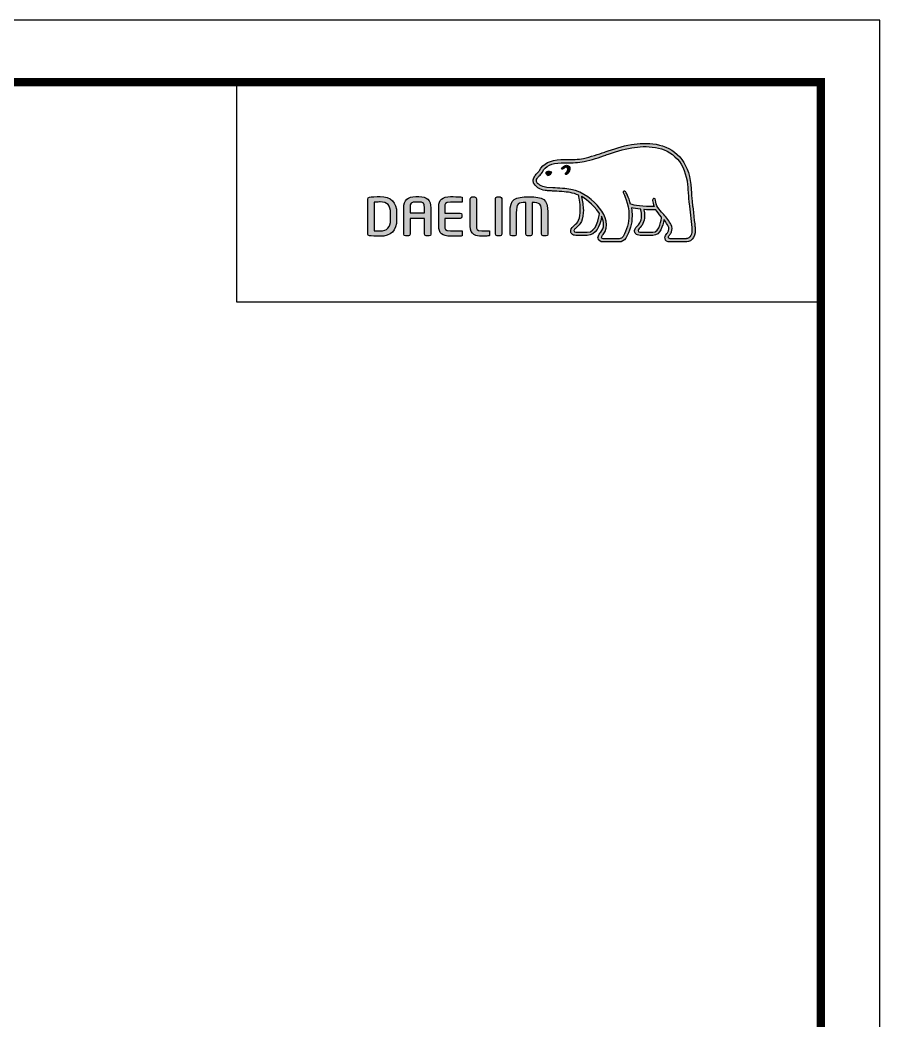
# Model space of a CAD drawing. Extents: x 1151 to 2280, y 0 to 827.
# Drawn here: x 2014.1 to 2279.5, y 517.8 to 826.8 of the extents above; entities that cross this region are included whole.
import ezdxf

# ---------------------------------------------------------------- set-up
doc = ezdxf.new("R2010")
doc.units = 0
doc.header["$LTSCALE"] = 10
doc.header["$MEASUREMENT"] = 0
doc.layers.get('0').update_dxf_attribs({"linetype": 'CONTINUOUS'})
doc.layers.add('레이어 1', color=7, linetype='CONTINUOUS')

msp = doc.modelspace()

# ---------------------------------------------------------------- hatches: boundary and pattern name
at = {"layer": '레이어 1'}
h = msp.add_hatch(color=5, dxfattribs=at)
h.dxf.hatch_style = 1
edge = h.paths.add_edge_path(flags=16)
edge.add_spline(control_points=[(2220.87, 759.84), (2220.38, 759.3), (2219.76, 759.29), (2219.73, 759.29), (2219.73, 759.29), (2214.79, 759.29), (2214.79, 759.29), (2214.6, 759.29), (2214.47, 759.34), (2214.38, 759.42), (2214.3, 759.5), (2214.26, 759.61), (2214.26, 759.75), (2214.26, 760.03), (2214.47, 760.28), (2214.68, 760.56), (2214.88, 760.81), (2215.08, 761.06), (2215.18, 761.36), (2215.45, 762.09), (2215.42, 762.87), (2215.1, 763.55), (2214.52, 764.79), (2213.65, 765.76), (2212.81, 766.71), (2212.81, 766.71), (2212.53, 767.02), (2212.53, 767.02), (2211.43, 768.24), (2210.3, 769.5), (2210.22, 771.2), (2210.2, 771.54), (2210.04, 771.75), (2209.82, 771.74), (2209.82, 771.74), (2209.5, 771.58), (2209.49, 771.58), (2209.41, 771.49), (2209.36, 771.35), (2209.36, 771.18), (2209.36, 771.18), (2209.36, 771.12), (2209.36, 771.12), (2209.41, 770.51), (2209.55, 769.9), (2209.81, 769.27), (2209.81, 769.27), (2209.84, 769.21), (2209.84, 769.21), (2209.84, 769.21), (2209.77, 769.21), (2209.77, 769.21), (2206.59, 769.08), (2203.48, 769.68), (2202.56, 769.9), (2202, 772.17), (2201.08, 773.68), (2201.04, 773.74), (2200.97, 773.86), (2200.86, 773.95), (2200.75, 773.98), (2200.75, 773.98), (2200.48, 773.94), (2200.45, 773.94), (2200.43, 773.91), (2200.38, 773.84), (2200.28, 773.71), (2200.28, 773.71), (2200.26, 773.59), (2200.26, 773.59), (2200.26, 773.59), (2200.35, 773.29), (2200.35, 773.29), (2200.42, 773.17), (2202.05, 770.32), (2202.05, 766.53), (2202.05, 764.2), (2201.43, 762), (2200.22, 759.99), (2199.94, 759.5), (2199.55, 759.29), (2198.99, 759.29), (2198.99, 759.29), (2194.11, 759.29), (2194.11, 759.29), (2193.95, 759.29), (2193.61, 759.4), (2193.61, 759.76), (2193.61, 759.95), (2193.79, 760.27), (2194.09, 760.61), (2196.12, 762.87), (2194.95, 766.41), (2193, 768.73), (2191.12, 770.98), (2188.05, 773.81), (2184.1, 774.51), (2182.7, 774.75), (2180.4, 774.89), (2178.55, 775), (2178.55, 775), (2176.67, 775.11), (2176.67, 775.11), (2175.71, 775.19), (2174.12, 775.78), (2173.64, 776.69), (2173.43, 777.07), (2173.45, 777.46), (2173.71, 777.9), (2173.87, 778.17), (2174.09, 778.4), (2174.37, 778.68), (2174.68, 778.99), (2175, 779.31), (2175.24, 779.74), (2175.24, 779.74), (2175.31, 779.87), (2175.31, 779.87), (2176.26, 781.68), (2178.2, 782.63), (2181.09, 782.7), (2181.09, 782.7), (2182.71, 782.72), (2182.71, 782.72), (2184.5, 782.73), (2186.53, 782.74), (2188.2, 783.1), (2190.54, 783.6), (2192.89, 784.41), (2194.96, 785.11), (2194.96, 785.11), (2195.03, 785.13), (2195.03, 785.13), (2197.59, 786.01), (2200.24, 786.92), (2202.95, 787.36), (2207.29, 788.08), (2213.25, 788.05), (2216.99, 783.85), (2218.73, 781.9), (2219.79, 779.22), (2220.16, 775.88), (2220.16, 775.88), (2220.15, 775.89), (2220.13, 775.9), (2220.16, 775.84), (2220.19, 775.46), (2220.35, 773.34), (2220.39, 772.32), (2220.44, 771.26), (2220.7, 769.31), (2220.7, 769.31), (2221.46, 762.76), (2221.46, 762.76), (2221.46, 762.76), (2221.5, 761.96), (2221.5, 761.96), (2221.5, 761.02), (2221.29, 760.31), (2220.87, 759.84)], knot_values=[0, 0, 0, 0, 1, 1, 1, 2, 2, 2, 3, 3, 3, 4, 4, 4, 5, 5, 5, 6, 6, 6, 7, 7, 7, 8, 8, 8, 9, 9, 9, 10, 10, 10, 11, 11, 11, 12, 12, 12, 13, 13, 13, 14, 14, 14, 15, 15, 15, 16, 16, 16, 17, 17, 17, 18, 18, 18, 19, 19, 19, 20, 20, 20, 21, 21, 21, 22, 22, 22, 23, 23, 23, 24, 24, 24, 25, 25, 25, 26, 26, 26, 27, 27, 27, 28, 28, 28, 29, 29, 29, 30, 30, 30, 31, 31, 31, 32, 32, 32, 33, 33, 33, 34, 34, 34, 35, 35, 35, 36, 36, 36, 37, 37, 37, 38, 38, 38, 39, 39, 39, 40, 40, 40, 41, 41, 41, 42, 42, 42, 43, 43, 43, 44, 44, 44, 45, 45, 45, 46, 46, 46, 47, 47, 47, 48, 48, 48, 49, 49, 49, 50, 50, 50, 51, 51, 51, 52, 52, 52, 53, 53, 53, 53], degree=3, periodic=0)
edge = h.paths.add_edge_path(flags=16)
edge.add_spline(control_points=[(2209.43, 761.25), (2209.43, 761.25), (2205.39, 761.25), (2205.39, 761.25), (2205.1, 761.25), (2204.86, 761.49), (2204.86, 761.8), (2204.86, 762.01), (2205.04, 762.28), (2205.22, 762.46), (2206.04, 763.25), (2206.88, 764.33), (2206.88, 766.39), (2206.88, 766.39), (2206.83, 767.32), (2206.83, 767.32), (2206.83, 767.32), (2206.68, 768.23), (2206.68, 768.23), (2206.68, 768.23), (2206.67, 768.29), (2206.67, 768.29), (2206.67, 768.29), (2206.73, 768.28), (2206.73, 768.28), (2207.48, 768.23), (2208.95, 768.15), (2210.34, 768.22), (2210.7, 767.65), (2211.27, 766.92), (2212.11, 765.96), (2212.07, 765.47), (2211.67, 761.25), (2209.43, 761.25)], knot_values=[0, 0, 0, 0, 1, 1, 1, 2, 2, 2, 3, 3, 3, 4, 4, 4, 5, 5, 5, 6, 6, 6, 7, 7, 7, 8, 8, 8, 9, 9, 9, 10, 10, 10, 11, 11, 11, 11], degree=3, periodic=0)
edge = h.paths.add_edge_path(flags=16)
edge.add_spline(control_points=[(2189.18, 761.25), (2189.18, 761.25), (2185.63, 761.25), (2185.63, 761.25), (2185.37, 761.25), (2185.08, 761.47), (2185.08, 761.8), (2185.08, 761.99), (2185.25, 762.24), (2185.55, 762.48), (2186.44, 763.19), (2187.8, 764.27), (2187.95, 767.26), (2187.95, 767.26), (2187.97, 768.07), (2187.97, 768.07), (2187.97, 769.34), (2187.68, 770.87), (2187.4, 772.24), (2187.4, 772.24), (2187.36, 772.38), (2187.36, 772.38), (2187.36, 772.38), (2187.47, 772.29), (2187.47, 772.29), (2188, 771.97), (2190.9, 770.01), (2192.95, 767.11), (2192.78, 765.74), (2192.01, 761.25), (2189.18, 761.25)], knot_values=[0, 0, 0, 0, 1, 1, 1, 2, 2, 2, 3, 3, 3, 4, 4, 4, 5, 5, 5, 6, 6, 6, 7, 7, 7, 8, 8, 8, 9, 9, 9, 10, 10, 10, 10], degree=3, periodic=0)
edge = h.paths.add_edge_path()
edge.add_spline(control_points=[(2222.46, 762.86), (2222.46, 762.87), (2221.71, 769.44), (2221.71, 769.44), (2221.43, 771.41), (2221.39, 772.46), (2221.35, 773.39), (2221.35, 773.39), (2221.17, 775.98), (2221.17, 775.98), (2220.77, 779.54), (2219.62, 782.41), (2217.75, 784.51), (2213.7, 789.06), (2207.38, 789.11), (2202.79, 788.35), (2199.97, 787.88), (2197.28, 786.96), (2194.68, 786.07), (2194.68, 786.07), (2194.59, 786.04), (2194.59, 786.04), (2192.56, 785.35), (2190.25, 784.56), (2187.98, 784.08), (2186.43, 783.75), (2184.48, 783.73), (2182.76, 783.72), (2182.76, 783.72), (2181.05, 783.7), (2181.05, 783.7), (2177.78, 783.62), (2175.55, 782.49), (2174.42, 780.33), (2174.42, 780.33), (2174.37, 780.24), (2174.37, 780.24), (2174.18, 779.91), (2173.91, 779.64), (2173.66, 779.39), (2173.39, 779.11), (2173.08, 778.8), (2172.85, 778.41), (2172.61, 778.01), (2172.49, 777.6), (2172.49, 777.2), (2172.49, 776.87), (2172.58, 776.54), (2172.74, 776.23), (2173.44, 774.91), (2175.43, 774.2), (2176.61, 774.12), (2176.61, 774.12), (2178.35, 774.01), (2178.4, 774.01), (2180.14, 773.91), (2182.53, 773.77), (2183.92, 773.52), (2184.74, 773.38), (2185.66, 773.09), (2186.52, 772.68), (2186.58, 772.46), (2187.02, 770.49), (2187.02, 768.07), (2187.02, 768.07), (2187, 767.3), (2187, 767.3), (2186.87, 764.75), (2185.76, 763.86), (2184.95, 763.2), (2184.86, 763.14), (2184.14, 762.53), (2184.08, 761.81), (2184.05, 761.4), (2184.16, 761.02), (2184.41, 760.75), (2184.68, 760.46), (2185.1, 760.31), (2185.63, 760.31), (2185.63, 760.31), (2189.18, 760.31), (2189.18, 760.31), (2191.83, 760.31), (2193.14, 763.17), (2193.54, 765.84), (2193.54, 765.84), (2193.55, 766.22), (2193.55, 766.22), (2193.55, 766.22), (2193.66, 766.03), (2193.66, 766.03), (2194, 765.27), (2194.2, 764.37), (2194.2, 763.69), (2194.2, 762.73), (2193.91, 761.9), (2193.34, 761.27), (2193.2, 761.13), (2192.49, 760.4), (2192.49, 759.66), (2192.49, 759.66), (2192.5, 759.54), (2192.5, 759.54), (2192.6, 758.68), (2193.3, 758.29), (2193.95, 758.29), (2193.95, 758.29), (2198.99, 758.29), (2198.99, 758.29), (2199.9, 758.29), (2200.62, 758.7), (2201.09, 759.47), (2202.37, 761.6), (2203.02, 763.91), (2203.02, 766.34), (2203.02, 767.09), (2202.95, 767.9), (2202.81, 768.74), (2202.81, 768.74), (2202.79, 768.81), (2202.79, 768.81), (2202.79, 768.81), (2202.86, 768.79), (2202.86, 768.79), (2203.47, 768.68), (2204.44, 768.51), (2205.65, 768.38), (2205.65, 768.38), (2205.68, 768.37), (2205.68, 768.37), (2205.68, 768.37), (2205.84, 767.45), (2205.84, 767.45), (2205.84, 767.45), (2205.88, 767.23), (2205.88, 767.23), (2205.88, 767.23), (2205.93, 766.41), (2205.93, 766.41), (2205.93, 764.45), (2205.04, 763.6), (2204.56, 763.14), (2204.55, 763.14), (2203.88, 762.46), (2203.81, 761.86), (2203.81, 761.86), (2203.79, 761.67), (2203.79, 761.67), (2203.79, 761.48), (2203.84, 761.11), (2204.17, 760.77), (2204.46, 760.47), (2204.91, 760.31), (2205.51, 760.31), (2205.51, 760.31), (2209.43, 760.31), (2209.43, 760.31), (2211.81, 760.31), (2212.53, 763.34), (2212.82, 765.04), (2212.82, 765.04), (2212.83, 765.21), (2212.83, 765.21), (2212.83, 765.21), (2212.93, 765.09), (2212.93, 765.09), (2213.48, 764.38), (2213.96, 763.6), (2214.19, 763.12), (2214.31, 762.87), (2214.38, 762.59), (2214.38, 762.31), (2214.38, 762.31), (2214.29, 761.74), (2214.29, 761.74), (2214.2, 761.43), (2213.99, 761.15), (2213.78, 760.87), (2213.48, 760.48), (2213.17, 760.07), (2213.17, 759.58), (2213.17, 759.58), (2213.2, 759.31), (2213.2, 759.31), (2213.34, 758.65), (2213.87, 758.29), (2214.69, 758.29), (2214.69, 758.29), (2219.73, 758.29), (2219.73, 758.29), (2219.84, 758.29), (2220.83, 758.31), (2221.6, 759.15), (2222.21, 759.82), (2222.51, 760.73), (2222.51, 761.95), (2222.51, 761.95), (2222.46, 762.85), (2222.46, 762.86)], knot_values=[0, 0, 0, 0, 1, 1, 1, 2, 2, 2, 3, 3, 3, 4, 4, 4, 5, 5, 5, 6, 6, 6, 7, 7, 7, 8, 8, 8, 9, 9, 9, 10, 10, 10, 11, 11, 11, 12, 12, 12, 13, 13, 13, 14, 14, 14, 15, 15, 15, 16, 16, 16, 17, 17, 17, 18, 18, 18, 19, 19, 19, 20, 20, 20, 21, 21, 21, 22, 22, 22, 23, 23, 23, 24, 24, 24, 25, 25, 25, 26, 26, 26, 27, 27, 27, 28, 28, 28, 29, 29, 29, 30, 30, 30, 31, 31, 31, 32, 32, 32, 33, 33, 33, 34, 34, 34, 35, 35, 35, 36, 36, 36, 37, 37, 37, 38, 38, 38, 39, 39, 39, 40, 40, 40, 41, 41, 41, 42, 42, 42, 43, 43, 43, 44, 44, 44, 45, 45, 45, 46, 46, 46, 47, 47, 47, 48, 48, 48, 49, 49, 49, 50, 50, 50, 51, 51, 51, 52, 52, 52, 53, 53, 53, 54, 54, 54, 55, 55, 55, 56, 56, 56, 57, 57, 57, 58, 58, 58, 59, 59, 59, 60, 60, 60, 61, 61, 61, 62, 62, 62, 63, 63, 63, 64, 64, 64, 65, 65, 65, 66, 66, 66, 66], degree=3, periodic=0)
edge = h.paths.add_edge_path(flags=0)
edge.add_spline(control_points=[(2176.52, 779.87), (2176.52, 779.87), (2177.26, 780.2), (2178.17, 779.85), (2178.17, 779.85), (2178.28, 779.8), (2178.13, 779.59), (2177.69, 779), (2177.25, 778.87), (2177.25, 778.87), (2177.25, 778.87), (2176.94, 778.76), (2176.76, 778.97), (2176.4, 779.39), (2176.39, 779.64), (2176.39, 779.64), (2176.39, 779.64), (2176.35, 779.82), (2176.52, 779.87)], knot_values=[0, 0, 0, 0, 1, 1, 1, 2, 2, 2, 3, 3, 3, 4, 4, 4, 5, 5, 5, 6, 6, 6, 6], degree=3, periodic=0)
edge = h.paths.add_edge_path(flags=0)
edge.add_spline(control_points=[(2181.36, 781.21), (2181.25, 781.09), (2181.24, 780.89), (2181.36, 780.79), (2181.48, 780.69), (2181.67, 780.71), (2181.78, 780.83), (2181.84, 780.89), (2182.44, 781.61), (2182.96, 781.24), (2183.15, 781.11), (2183.23, 780.91), (2183.2, 780.66), (2183.16, 780.26), (2182.81, 779.81), (2182.57, 779.65), (2182.43, 779.57), (2182.34, 779.39), (2182.41, 779.25), (2182.47, 779.11), (2182.65, 779.06), (2182.8, 779.13), (2183.23, 779.34), (2183.78, 780.03), (2183.85, 780.68), (2183.9, 781.13), (2183.7, 781.5), (2183.34, 781.75), (2182.57, 782.3), (2181.69, 781.56), (2181.36, 781.21)], knot_values=[0, 0, 0, 0, 1, 1, 1, 2, 2, 2, 3, 3, 3, 4, 4, 4, 5, 5, 5, 6, 6, 6, 7, 7, 7, 8, 8, 8, 9, 9, 9, 10, 10, 10, 10], degree=3, periodic=0)
edge = h.paths.add_edge_path(flags=0)
edge.add_spline(control_points=[(2181.26, 780.68), (2181.26, 780.68), (2181.26, 780.68), (2181.26, 780.68), (2181.26, 780.68), (2181.26, 780.68), (2181.26, 780.68)], knot_values=[0, 0, 0, 0, 1, 1, 1, 2, 2, 2, 2], degree=3, periodic=0)
h = msp.add_hatch(color=5, dxfattribs=at)
h.dxf.hatch_style = 2
edge = h.paths.add_edge_path()
edge.add_spline(control_points=[(2181.36, 781.21), (2181.25, 781.09), (2181.24, 780.89), (2181.36, 780.79), (2181.48, 780.69), (2181.67, 780.71), (2181.78, 780.83), (2181.84, 780.89), (2182.44, 781.61), (2182.96, 781.24), (2183.15, 781.11), (2183.23, 780.91), (2183.2, 780.66), (2183.16, 780.26), (2182.81, 779.81), (2182.57, 779.65), (2182.43, 779.57), (2182.34, 779.39), (2182.41, 779.25), (2182.47, 779.11), (2182.65, 779.06), (2182.8, 779.13), (2183.23, 779.34), (2183.78, 780.03), (2183.85, 780.68), (2183.9, 781.13), (2183.7, 781.5), (2183.34, 781.75), (2182.57, 782.3), (2181.69, 781.56), (2181.36, 781.21)], knot_values=[0, 0, 0, 0, 1, 1, 1, 2, 2, 2, 3, 3, 3, 4, 4, 4, 5, 5, 5, 6, 6, 6, 7, 7, 7, 8, 8, 8, 9, 9, 9, 10, 10, 10, 10], degree=3, periodic=0)
h = msp.add_hatch(color=5, dxfattribs=at)
h.dxf.hatch_style = 2
edge = h.paths.add_edge_path()
edge.add_spline(control_points=[(2176.52, 779.87), (2176.52, 779.87), (2177.26, 780.2), (2178.17, 779.85), (2178.17, 779.85), (2178.28, 779.8), (2178.13, 779.59), (2177.69, 779), (2177.25, 778.87), (2177.25, 778.87), (2177.25, 778.87), (2176.94, 778.76), (2176.76, 778.97), (2176.4, 779.39), (2176.39, 779.64), (2176.39, 779.64), (2176.39, 779.64), (2176.35, 779.82), (2176.52, 779.87)], knot_values=[0, 0, 0, 0, 1, 1, 1, 2, 2, 2, 3, 3, 3, 4, 4, 4, 5, 5, 5, 6, 6, 6, 6], degree=3, periodic=0)
h = msp.add_hatch(color=5, dxfattribs=at)
h.dxf.hatch_style = 2
edge = h.paths.add_edge_path()
edge.add_spline(control_points=[(2128.44, 765.1), (2128.44, 762.8), (2127.39, 761.68), (2125.23, 761.68), (2125.23, 761.68), (2123.75, 761.71), (2123.36, 761.72), (2123.36, 761.72), (2123.36, 770.53), (2123.36, 770.53), (2124.13, 770.61), (2125.22, 770.62), (2125.23, 770.62), (2127.45, 770.62), (2128.44, 769.57), (2128.44, 767.21), (2128.44, 767.21), (2128.44, 765.1), (2128.44, 765.1)], knot_values=[0, 0, 0, 0, 1, 1, 1, 2, 2, 2, 3, 3, 3, 4, 4, 4, 5, 5, 5, 6, 6, 6, 6], degree=3, periodic=0)
edge = h.paths.add_edge_path()
edge.add_spline(control_points=[(2125.23, 772.28), (2124.03, 772.28), (2122.47, 772.2), (2121.96, 772.12), (2121.64, 772.07), (2121.44, 771.83), (2121.44, 771.51), (2121.44, 771.51), (2121.44, 760.79), (2121.44, 760.79), (2121.44, 760.46), (2121.65, 760.23), (2121.98, 760.18), (2122.46, 760.1), (2124.01, 760.03), (2125.23, 760.03), (2128.57, 760.03), (2130.34, 761.78), (2130.34, 765.1), (2130.34, 765.1), (2130.34, 767.21), (2130.34, 767.21), (2130.34, 770.52), (2128.57, 772.28), (2125.23, 772.28)], knot_values=[0, 0, 0, 0, 1, 1, 1, 2, 2, 2, 3, 3, 3, 4, 4, 4, 5, 5, 5, 6, 6, 6, 7, 7, 7, 8, 8, 8, 8], degree=3, periodic=0)
h = msp.add_hatch(color=5, dxfattribs=at)
h.dxf.hatch_style = 2
edge = h.paths.add_edge_path()
edge.add_spline(control_points=[(2138.97, 767.22), (2138.97, 767.22), (2134.46, 767.22), (2134.46, 767.22), (2134.46, 767.39), (2134.46, 768.83), (2134.46, 768.83), (2134.46, 770.33), (2134.91, 770.59), (2136.25, 770.59), (2136.25, 770.59), (2137.19, 770.59), (2137.19, 770.59), (2138.53, 770.59), (2138.97, 770.33), (2138.97, 768.83), (2138.97, 768.83), (2138.97, 767.39), (2138.97, 767.22)], knot_values=[0, 0, 0, 0, 1, 1, 1, 2, 2, 2, 3, 3, 3, 4, 4, 4, 5, 5, 5, 6, 6, 6, 6], degree=3, periodic=0)
edge = h.paths.add_edge_path()
edge.add_spline(control_points=[(2137.19, 772.28), (2137.19, 772.28), (2136.25, 772.28), (2136.25, 772.28), (2133.69, 772.28), (2132.55, 771.21), (2132.55, 768.83), (2132.55, 768.83), (2132.55, 760.67), (2132.55, 760.67), (2132.55, 760.38), (2132.79, 760.14), (2133.06, 760.14), (2133.06, 760.14), (2133.96, 760.14), (2133.96, 760.14), (2134.27, 760.14), (2134.46, 760.41), (2134.46, 760.67), (2134.46, 760.67), (2134.46, 765.36), (2134.46, 765.54), (2134.46, 765.54), (2138.97, 765.54), (2138.97, 765.54), (2138.97, 765.36), (2138.97, 760.67), (2138.97, 760.67), (2138.97, 760.37), (2139.2, 760.14), (2139.49, 760.14), (2139.49, 760.14), (2140.37, 760.14), (2140.37, 760.14), (2140.68, 760.14), (2140.89, 760.41), (2140.89, 760.67), (2140.89, 760.67), (2140.89, 768.83), (2140.89, 768.83), (2140.89, 771.21), (2139.75, 772.28), (2137.19, 772.28)], knot_values=[0, 0, 0, 0, 1, 1, 1, 2, 2, 2, 3, 3, 3, 4, 4, 4, 5, 5, 5, 6, 6, 6, 7, 7, 7, 8, 8, 8, 9, 9, 9, 10, 10, 10, 11, 11, 11, 12, 12, 12, 13, 13, 13, 14, 14, 14, 14], degree=3, periodic=0)
h = msp.add_hatch(color=5, dxfattribs=at)
h.dxf.hatch_style = 2
edge = h.paths.add_edge_path()
edge.add_spline(control_points=[(2143.31, 769.16), (2143.31, 769.16), (2143.31, 763.15), (2143.31, 763.15), (2143.31, 761.05), (2144.51, 760.03), (2146.98, 760.03), (2148.07, 760.03), (2149.56, 760.05), (2150.15, 760.1), (2150.14, 760.1), (2150.44, 760.13), (2150.44, 760.13), (2150.44, 760.13), (2150.52, 760.14), (2150.52, 760.14), (2150.52, 760.14), (2150.52, 761.75), (2150.52, 761.75), (2150.52, 761.75), (2147, 761.75), (2147, 761.75), (2145.23, 761.75), (2145.23, 762.25), (2145.23, 763.15), (2145.23, 763.15), (2145.23, 765.38), (2145.23, 765.55), (2145.41, 765.55), (2149.97, 765.55), (2149.97, 765.55), (2150.27, 765.55), (2150.51, 765.79), (2150.51, 766.08), (2150.51, 766.08), (2150.51, 766.68), (2150.51, 766.68), (2150.51, 766.97), (2150.27, 767.21), (2149.97, 767.21), (2149.97, 767.21), (2145.41, 767.21), (2145.23, 767.21), (2145.23, 767.38), (2145.23, 769.16), (2145.23, 769.16), (2145.23, 770.06), (2145.23, 770.56), (2147, 770.56), (2147, 770.56), (2150.52, 770.54), (2150.52, 770.54), (2150.52, 770.54), (2150.52, 772.14), (2150.52, 772.14), (2150.52, 772.14), (2150.15, 772.18), (2150.15, 772.18), (2149.46, 772.24), (2147.86, 772.28), (2146.98, 772.28), (2144.51, 772.28), (2143.31, 771.26), (2143.31, 769.16)], knot_values=[0, 0, 0, 0, 1, 1, 1, 2, 2, 2, 3, 3, 3, 4, 4, 4, 5, 5, 5, 6, 6, 6, 7, 7, 7, 8, 8, 8, 9, 9, 9, 10, 10, 10, 11, 11, 11, 12, 12, 12, 13, 13, 13, 14, 14, 14, 15, 15, 15, 16, 16, 16, 17, 17, 17, 18, 18, 18, 19, 19, 19, 20, 20, 20, 21, 21, 21, 21], degree=3, periodic=0)
h = msp.add_hatch(color=5, dxfattribs=at)
h.dxf.hatch_style = 2
edge = h.paths.add_edge_path()
edge.add_spline(control_points=[(2153.59, 772.17), (2153.29, 772.17), (2153.04, 771.92), (2153.04, 771.64), (2153.04, 771.64), (2153.04, 763.15), (2153.04, 763.15), (2153.04, 760.38), (2154.93, 760.03), (2156.57, 760.03), (2157.78, 760.03), (2158.09, 760.08), (2158.45, 760.14), (2158.45, 760.14), (2158.66, 760.17), (2158.66, 760.17), (2158.65, 760.17), (2158.93, 760.2), (2158.93, 760.2), (2158.93, 760.2), (2159.01, 760.22), (2159.01, 760.22), (2159.01, 760.22), (2159.01, 761.75), (2159.01, 761.75), (2159.01, 761.75), (2156.59, 761.75), (2156.59, 761.75), (2154.95, 761.75), (2154.95, 762.37), (2154.95, 762.97), (2154.95, 762.97), (2154.95, 771.64), (2154.95, 771.64), (2154.95, 771.92), (2154.71, 772.17), (2154.41, 772.17), (2154.41, 772.17), (2153.59, 772.17), (2153.59, 772.17)], knot_values=[0, 0, 0, 0, 1, 1, 1, 2, 2, 2, 3, 3, 3, 4, 4, 4, 5, 5, 5, 6, 6, 6, 7, 7, 7, 8, 8, 8, 9, 9, 9, 10, 10, 10, 11, 11, 11, 12, 12, 12, 13, 13, 13, 13], degree=3, periodic=0)
h = msp.add_hatch(color=5, dxfattribs=at)
h.dxf.hatch_style = 2
edge = h.paths.add_edge_path()
edge.add_spline(control_points=[(2161.38, 772.17), (2161.06, 772.17), (2160.87, 771.9), (2160.87, 771.65), (2160.87, 771.65), (2160.87, 760.67), (2160.87, 760.67), (2160.87, 760.37), (2161.1, 760.14), (2161.38, 760.14), (2161.38, 760.14), (2162.27, 760.14), (2162.27, 760.14), (2162.59, 760.14), (2162.78, 760.41), (2162.78, 760.67), (2162.78, 760.67), (2162.78, 771.65), (2162.78, 771.65), (2162.78, 771.94), (2162.56, 772.17), (2162.27, 772.17), (2162.27, 772.17), (2161.38, 772.17), (2161.38, 772.17)], knot_values=[0, 0, 0, 0, 1, 1, 1, 2, 2, 2, 3, 3, 3, 4, 4, 4, 5, 5, 5, 6, 6, 6, 7, 7, 7, 8, 8, 8, 8], degree=3, periodic=0)
h = msp.add_hatch(color=5, dxfattribs=at)
h.dxf.hatch_style = 2
edge = h.paths.add_edge_path()
edge.add_spline(control_points=[(2165.35, 767.43), (2165.35, 767.43), (2165.35, 760.67), (2165.35, 760.67), (2165.35, 760.37), (2165.58, 760.14), (2165.86, 760.14), (2165.86, 760.14), (2166.77, 760.14), (2166.77, 760.14), (2167.09, 760.14), (2167.28, 760.41), (2167.28, 760.67), (2167.28, 760.67), (2167.28, 767.26), (2167.28, 767.26), (2167.28, 770.17), (2167.77, 770.45), (2170.23, 770.46), (2170.23, 770.28), (2170.23, 760.67), (2170.23, 760.67), (2170.23, 760.36), (2170.45, 760.14), (2170.74, 760.14), (2170.74, 760.14), (2171.63, 760.14), (2171.63, 760.14), (2171.94, 760.14), (2172.13, 760.41), (2172.13, 760.67), (2172.13, 760.67), (2172.13, 770.25), (2172.13, 770.44), (2173.28, 770.43), (2174.09, 770.34), (2174.53, 769.9), (2174.99, 769.44), (2175.08, 768.58), (2175.08, 767.26), (2175.08, 767.26), (2175.08, 760.67), (2175.08, 760.67), (2175.08, 760.38), (2175.32, 760.14), (2175.59, 760.14), (2175.59, 760.14), (2176.5, 760.14), (2176.5, 760.14), (2176.82, 760.14), (2177.01, 760.41), (2177.01, 760.67), (2177.01, 760.67), (2177.01, 767.43), (2177.01, 767.43), (2177.01, 771.52), (2175.56, 772.22), (2171.19, 772.22), (2166.81, 772.22), (2165.35, 771.52), (2165.35, 767.43)], knot_values=[0, 0, 0, 0, 1, 1, 1, 2, 2, 2, 3, 3, 3, 4, 4, 4, 5, 5, 5, 6, 6, 6, 7, 7, 7, 8, 8, 8, 9, 9, 9, 10, 10, 10, 11, 11, 11, 12, 12, 12, 13, 13, 13, 14, 14, 14, 15, 15, 15, 16, 16, 16, 17, 17, 17, 18, 18, 18, 19, 19, 19, 20, 20, 20, 20], degree=3, periodic=0)

# ---------------------------------------------------------------- linework, layer by layer
at = {"color": 5, "ltscale": 0.5}
msp.add_line((2080.95, 739.68), (2080.95, 807.6), dxfattribs=at)
at = {"color": 5}
msp.add_line((2189.02, 760.31), (2189.02, 760.31), dxfattribs=at)
at = {"color": 5, "ltscale": 40}
msp.add_line((2261.29, 739.68), (2080.95, 739.68), dxfattribs=at)
at = {"ltscale": 0.5}
msp.add_lwpolyline([(1151.14, 0), (2279.54, 0), (2279.54, 826.8), (1151.14, 826.8)], close=True, dxfattribs=at)
at = {"color": 5, "linetype": 'ByBlock', "lineweight": 200, "const_width": 2.6}
msp.add_lwpolyline([(1169.29, 35.4), (2261.29, 35.4), (2261.29, 807.6), (1169.29, 807.6)], close=True, dxfattribs=at)
at = {"layer": '레이어 1', "color": 5}
for points, knots in [([(2222.46, 762.86), (2222.46, 762.87), (2221.71, 769.44), (2221.71, 769.44), (2221.43, 771.41), (2221.39, 772.46), (2221.35, 773.39), (2221.35, 773.39), (2221.17, 775.98), (2221.17, 775.98), (2220.77, 779.54), (2219.62, 782.41), (2217.75, 784.51), (2213.7, 789.06), (2207.38, 789.11), (2202.79, 788.35), (2199.97, 787.88), (2197.28, 786.96), (2194.68, 786.07), (2194.68, 786.07), (2194.59, 786.04), (2194.59, 786.04), (2192.56, 785.35), (2190.25, 784.56), (2187.98, 784.08), (2186.43, 783.75), (2184.48, 783.73), (2182.76, 783.72), (2182.76, 783.72), (2181.05, 783.7), (2181.05, 783.7), (2177.78, 783.62), (2175.55, 782.49), (2174.42, 780.33), (2174.42, 780.33), (2174.37, 780.24), (2174.37, 780.24), (2174.18, 779.91), (2173.91, 779.64), (2173.66, 779.39), (2173.39, 779.11), (2173.08, 778.8), (2172.85, 778.41), (2172.61, 778.01), (2172.49, 777.6), (2172.49, 777.2), (2172.49, 776.87), (2172.58, 776.54), (2172.74, 776.23), (2173.44, 774.91), (2175.43, 774.2), (2176.61, 774.12), (2176.61, 774.12), (2178.35, 774.01), (2178.4, 774.01), (2180.14, 773.91), (2182.53, 773.77), (2183.92, 773.52), (2184.74, 773.38), (2185.66, 773.09), (2186.52, 772.68), (2186.58, 772.46), (2187.02, 770.49), (2187.02, 768.07), (2187.02, 768.07), (2187, 767.3), (2187, 767.3), (2186.87, 764.75), (2185.76, 763.86), (2184.95, 763.2), (2184.86, 763.14), (2184.14, 762.53), (2184.08, 761.81), (2184.05, 761.4), (2184.16, 761.02), (2184.41, 760.75), (2184.68, 760.46), (2185.1, 760.31), (2185.63, 760.31), (2185.63, 760.31), (2189.18, 760.31), (2189.18, 760.31), (2191.83, 760.31), (2193.14, 763.17), (2193.54, 765.84), (2193.54, 765.84), (2193.55, 766.22), (2193.55, 766.22), (2193.55, 766.22), (2193.66, 766.03), (2193.66, 766.03), (2194, 765.27), (2194.2, 764.37), (2194.2, 763.69), (2194.2, 762.73), (2193.91, 761.9), (2193.34, 761.27), (2193.2, 761.13), (2192.49, 760.4), (2192.49, 759.66), (2192.49, 759.66), (2192.5, 759.54), (2192.5, 759.54), (2192.6, 758.68), (2193.3, 758.29), (2193.95, 758.29), (2193.95, 758.29), (2198.99, 758.29), (2198.99, 758.29), (2199.9, 758.29), (2200.62, 758.7), (2201.09, 759.47), (2202.37, 761.6), (2203.02, 763.91), (2203.02, 766.34), (2203.02, 767.09), (2202.95, 767.9), (2202.81, 768.74), (2202.81, 768.74), (2202.79, 768.81), (2202.79, 768.81), (2202.79, 768.81), (2202.86, 768.79), (2202.86, 768.79), (2203.47, 768.68), (2204.44, 768.51), (2205.65, 768.38), (2205.65, 768.38), (2205.68, 768.37), (2205.68, 768.37), (2205.68, 768.37), (2205.84, 767.45), (2205.84, 767.45), (2205.84, 767.45), (2205.88, 767.23), (2205.88, 767.23), (2205.88, 767.23), (2205.93, 766.41), (2205.93, 766.41), (2205.93, 764.45), (2205.04, 763.6), (2204.56, 763.14), (2204.55, 763.14), (2203.88, 762.46), (2203.81, 761.86), (2203.81, 761.86), (2203.79, 761.67), (2203.79, 761.67), (2203.79, 761.48), (2203.84, 761.11), (2204.17, 760.77), (2204.46, 760.47), (2204.91, 760.31), (2205.51, 760.31), (2205.51, 760.31), (2209.43, 760.31), (2209.43, 760.31), (2211.81, 760.31), (2212.53, 763.34), (2212.82, 765.04), (2212.82, 765.04), (2212.83, 765.21), (2212.83, 765.21), (2212.83, 765.21), (2212.93, 765.09), (2212.93, 765.09), (2213.48, 764.38), (2213.96, 763.6), (2214.19, 763.12), (2214.31, 762.87), (2214.38, 762.59), (2214.38, 762.31), (2214.38, 762.31), (2214.29, 761.74), (2214.29, 761.74), (2214.2, 761.43), (2213.99, 761.15), (2213.78, 760.87), (2213.48, 760.48), (2213.17, 760.07), (2213.17, 759.58), (2213.17, 759.58), (2213.2, 759.31), (2213.2, 759.31), (2213.34, 758.65), (2213.87, 758.29), (2214.69, 758.29), (2214.69, 758.29), (2219.73, 758.29), (2219.73, 758.29), (2219.84, 758.29), (2220.83, 758.31), (2221.6, 759.15), (2222.21, 759.82), (2222.51, 760.73), (2222.51, 761.95), (2222.51, 761.95), (2222.46, 762.85), (2222.46, 762.86)], [0, 0, 0, 0, 1, 1, 1, 2, 2, 2, 3, 3, 3, 4, 4, 4, 5, 5, 5, 6, 6, 6, 7, 7, 7, 8, 8, 8, 9, 9, 9, 10, 10, 10, 11, 11, 11, 12, 12, 12, 13, 13, 13, 14, 14, 14, 15, 15, 15, 16, 16, 16, 17, 17, 17, 18, 18, 18, 19, 19, 19, 20, 20, 20, 21, 21, 21, 22, 22, 22, 23, 23, 23, 24, 24, 24, 25, 25, 25, 26, 26, 26, 27, 27, 27, 28, 28, 28, 29, 29, 29, 30, 30, 30, 31, 31, 31, 32, 32, 32, 33, 33, 33, 34, 34, 34, 35, 35, 35, 36, 36, 36, 37, 37, 37, 38, 38, 38, 39, 39, 39, 40, 40, 40, 41, 41, 41, 42, 42, 42, 43, 43, 43, 44, 44, 44, 45, 45, 45, 46, 46, 46, 47, 47, 47, 48, 48, 48, 49, 49, 49, 50, 50, 50, 51, 51, 51, 52, 52, 52, 53, 53, 53, 54, 54, 54, 55, 55, 55, 56, 56, 56, 57, 57, 57, 58, 58, 58, 59, 59, 59, 60, 60, 60, 61, 61, 61, 62, 62, 62, 63, 63, 63, 64, 64, 64, 65, 65, 65, 66, 66, 66, 66]), ([(2181.36, 781.21), (2181.25, 781.09), (2181.24, 780.89), (2181.36, 780.79), (2181.48, 780.69), (2181.67, 780.71), (2181.78, 780.83), (2181.84, 780.89), (2182.44, 781.61), (2182.96, 781.24), (2183.15, 781.11), (2183.23, 780.91), (2183.2, 780.66), (2183.16, 780.26), (2182.81, 779.81), (2182.57, 779.65), (2182.43, 779.57), (2182.34, 779.39), (2182.41, 779.25), (2182.47, 779.11), (2182.65, 779.06), (2182.8, 779.13), (2183.23, 779.34), (2183.78, 780.03), (2183.85, 780.68), (2183.9, 781.13), (2183.7, 781.5), (2183.34, 781.75), (2182.57, 782.3), (2181.69, 781.56), (2181.36, 781.21)], [0, 0, 0, 0, 1, 1, 1, 2, 2, 2, 3, 3, 3, 4, 4, 4, 5, 5, 5, 6, 6, 6, 7, 7, 7, 8, 8, 8, 9, 9, 9, 10, 10, 10, 10]), ([(2176.52, 779.87), (2176.52, 779.87), (2177.26, 780.2), (2178.17, 779.85), (2178.17, 779.85), (2178.28, 779.8), (2178.13, 779.59), (2177.69, 779), (2177.25, 778.87), (2177.25, 778.87), (2177.25, 778.87), (2176.94, 778.76), (2176.76, 778.97), (2176.4, 779.39), (2176.39, 779.64), (2176.39, 779.64), (2176.39, 779.64), (2176.35, 779.82), (2176.52, 779.87)], [0, 0, 0, 0, 1, 1, 1, 2, 2, 2, 3, 3, 3, 4, 4, 4, 5, 5, 5, 6, 6, 6, 6]), ([(2181.26, 780.68), (2181.26, 780.68), (2181.26, 780.68), (2181.26, 780.68), (2181.26, 780.68), (2181.26, 780.68), (2181.26, 780.68)], [0, 0, 0, 0, 1, 1, 1, 2, 2, 2, 2]), ([(2200.35, 773.29), (2200.42, 773.17), (2202.05, 770.32), (2202.05, 766.53), (2202.05, 764.2), (2201.43, 762), (2200.22, 759.99)], [24, 24, 24, 24, 25, 25, 25, 26, 26, 26, 26]), ([(2125.23, 772.28), (2124.03, 772.28), (2122.47, 772.2), (2121.96, 772.12), (2121.64, 772.07), (2121.44, 771.83), (2121.44, 771.51), (2121.44, 771.51), (2121.44, 760.79), (2121.44, 760.79), (2121.44, 760.46), (2121.65, 760.23), (2121.98, 760.18), (2122.46, 760.1), (2124.01, 760.03), (2125.23, 760.03), (2128.57, 760.03), (2130.34, 761.78), (2130.34, 765.1), (2130.34, 765.1), (2130.34, 767.21), (2130.34, 767.21), (2130.34, 770.52), (2128.57, 772.28), (2125.23, 772.28)], [0, 0, 0, 0, 1, 1, 1, 2, 2, 2, 3, 3, 3, 4, 4, 4, 5, 5, 5, 6, 6, 6, 7, 7, 7, 8, 8, 8, 8]), ([(2128.44, 765.1), (2128.44, 762.8), (2127.39, 761.68), (2125.23, 761.68), (2125.23, 761.68), (2123.75, 761.71), (2123.36, 761.72), (2123.36, 761.72), (2123.36, 770.53), (2123.36, 770.53), (2124.13, 770.61), (2125.22, 770.62), (2125.23, 770.62), (2127.45, 770.62), (2128.44, 769.57), (2128.44, 767.21), (2128.44, 767.21), (2128.44, 765.1), (2128.44, 765.1)], [0, 0, 0, 0, 1, 1, 1, 2, 2, 2, 3, 3, 3, 4, 4, 4, 5, 5, 5, 6, 6, 6, 6]), ([(2137.19, 772.28), (2137.19, 772.28), (2136.25, 772.28), (2136.25, 772.28), (2133.69, 772.28), (2132.55, 771.21), (2132.55, 768.83), (2132.55, 768.83), (2132.55, 760.67), (2132.55, 760.67), (2132.55, 760.38), (2132.79, 760.14), (2133.06, 760.14), (2133.06, 760.14), (2133.96, 760.14), (2133.96, 760.14), (2134.27, 760.14), (2134.46, 760.41), (2134.46, 760.67), (2134.46, 760.67), (2134.46, 765.36), (2134.46, 765.54), (2134.46, 765.54), (2138.97, 765.54), (2138.97, 765.54), (2138.97, 765.36), (2138.97, 760.67), (2138.97, 760.67), (2138.97, 760.37), (2139.2, 760.14), (2139.49, 760.14), (2139.49, 760.14), (2140.37, 760.14), (2140.37, 760.14), (2140.68, 760.14), (2140.89, 760.41), (2140.89, 760.67), (2140.89, 760.67), (2140.89, 768.83), (2140.89, 768.83), (2140.89, 771.21), (2139.75, 772.28), (2137.19, 772.28)], [0, 0, 0, 0, 1, 1, 1, 2, 2, 2, 3, 3, 3, 4, 4, 4, 5, 5, 5, 6, 6, 6, 7, 7, 7, 8, 8, 8, 9, 9, 9, 10, 10, 10, 11, 11, 11, 12, 12, 12, 13, 13, 13, 14, 14, 14, 14]), ([(2138.97, 767.22), (2138.97, 767.22), (2134.46, 767.22), (2134.46, 767.22), (2134.46, 767.39), (2134.46, 768.83), (2134.46, 768.83), (2134.46, 770.33), (2134.91, 770.59), (2136.25, 770.59), (2136.25, 770.59), (2137.19, 770.59), (2137.19, 770.59), (2138.53, 770.59), (2138.97, 770.33), (2138.97, 768.83), (2138.97, 768.83), (2138.97, 767.39), (2138.97, 767.22)], [0, 0, 0, 0, 1, 1, 1, 2, 2, 2, 3, 3, 3, 4, 4, 4, 5, 5, 5, 6, 6, 6, 6]), ([(2143.31, 769.16), (2143.31, 769.16), (2143.31, 763.15), (2143.31, 763.15), (2143.31, 761.05), (2144.51, 760.03), (2146.98, 760.03), (2148.07, 760.03), (2149.56, 760.05), (2150.15, 760.1), (2150.14, 760.1), (2150.44, 760.13), (2150.44, 760.13), (2150.44, 760.13), (2150.52, 760.14), (2150.52, 760.14), (2150.52, 760.14), (2150.52, 761.75), (2150.52, 761.75), (2150.52, 761.75), (2147, 761.75), (2147, 761.75), (2145.23, 761.75), (2145.23, 762.25), (2145.23, 763.15), (2145.23, 763.15), (2145.23, 765.38), (2145.23, 765.55), (2145.41, 765.55), (2149.97, 765.55), (2149.97, 765.55), (2150.27, 765.55), (2150.51, 765.79), (2150.51, 766.08), (2150.51, 766.08), (2150.51, 766.68), (2150.51, 766.68), (2150.51, 766.97), (2150.27, 767.21), (2149.97, 767.21), (2149.97, 767.21), (2145.41, 767.21), (2145.23, 767.21), (2145.23, 767.38), (2145.23, 769.16), (2145.23, 769.16), (2145.23, 770.06), (2145.23, 770.56), (2147, 770.56), (2147, 770.56), (2150.52, 770.54), (2150.52, 770.54), (2150.52, 770.54), (2150.52, 772.14), (2150.52, 772.14), (2150.52, 772.14), (2150.15, 772.18), (2150.15, 772.18), (2149.46, 772.24), (2147.86, 772.28), (2146.98, 772.28), (2144.51, 772.28), (2143.31, 771.26), (2143.31, 769.16)], [0, 0, 0, 0, 1, 1, 1, 2, 2, 2, 3, 3, 3, 4, 4, 4, 5, 5, 5, 6, 6, 6, 7, 7, 7, 8, 8, 8, 9, 9, 9, 10, 10, 10, 11, 11, 11, 12, 12, 12, 13, 13, 13, 14, 14, 14, 15, 15, 15, 16, 16, 16, 17, 17, 17, 18, 18, 18, 19, 19, 19, 20, 20, 20, 21, 21, 21, 21]), ([(2153.59, 772.17), (2153.29, 772.17), (2153.04, 771.92), (2153.04, 771.64), (2153.04, 771.64), (2153.04, 763.15), (2153.04, 763.15), (2153.04, 760.38), (2154.93, 760.03), (2156.57, 760.03), (2157.78, 760.03), (2158.09, 760.08), (2158.45, 760.14), (2158.45, 760.14), (2158.66, 760.17), (2158.66, 760.17), (2158.65, 760.17), (2158.93, 760.2), (2158.93, 760.2), (2158.93, 760.2), (2159.01, 760.22), (2159.01, 760.22), (2159.01, 760.22), (2159.01, 761.75), (2159.01, 761.75), (2159.01, 761.75), (2156.59, 761.75), (2156.59, 761.75), (2154.95, 761.75), (2154.95, 762.37), (2154.95, 762.97), (2154.95, 762.97), (2154.95, 771.64), (2154.95, 771.64), (2154.95, 771.92), (2154.71, 772.17), (2154.41, 772.17), (2154.41, 772.17), (2153.59, 772.17), (2153.59, 772.17)], [0, 0, 0, 0, 1, 1, 1, 2, 2, 2, 3, 3, 3, 4, 4, 4, 5, 5, 5, 6, 6, 6, 7, 7, 7, 8, 8, 8, 9, 9, 9, 10, 10, 10, 11, 11, 11, 12, 12, 12, 13, 13, 13, 13]), ([(2161.38, 772.17), (2161.06, 772.17), (2160.87, 771.9), (2160.87, 771.65), (2160.87, 771.65), (2160.87, 760.67), (2160.87, 760.67), (2160.87, 760.37), (2161.1, 760.14), (2161.38, 760.14), (2161.38, 760.14), (2162.27, 760.14), (2162.27, 760.14), (2162.59, 760.14), (2162.78, 760.41), (2162.78, 760.67), (2162.78, 760.67), (2162.78, 771.65), (2162.78, 771.65), (2162.78, 771.94), (2162.56, 772.17), (2162.27, 772.17), (2162.27, 772.17), (2161.38, 772.17), (2161.38, 772.17)], [0, 0, 0, 0, 1, 1, 1, 2, 2, 2, 3, 3, 3, 4, 4, 4, 5, 5, 5, 6, 6, 6, 7, 7, 7, 8, 8, 8, 8]), ([(2165.35, 767.43), (2165.35, 767.43), (2165.35, 760.67), (2165.35, 760.67), (2165.35, 760.37), (2165.58, 760.14), (2165.86, 760.14), (2165.86, 760.14), (2166.77, 760.14), (2166.77, 760.14), (2167.09, 760.14), (2167.28, 760.41), (2167.28, 760.67), (2167.28, 760.67), (2167.28, 767.26), (2167.28, 767.26), (2167.28, 770.17), (2167.77, 770.45), (2170.23, 770.46), (2170.23, 770.28), (2170.23, 760.67), (2170.23, 760.67), (2170.23, 760.36), (2170.45, 760.14), (2170.74, 760.14), (2170.74, 760.14), (2171.63, 760.14), (2171.63, 760.14), (2171.94, 760.14), (2172.13, 760.41), (2172.13, 760.67), (2172.13, 760.67), (2172.13, 770.25), (2172.13, 770.44), (2173.28, 770.43), (2174.09, 770.34), (2174.53, 769.9), (2174.99, 769.44), (2175.08, 768.58), (2175.08, 767.26), (2175.08, 767.26), (2175.08, 760.67), (2175.08, 760.67), (2175.08, 760.38), (2175.32, 760.14), (2175.59, 760.14), (2175.59, 760.14), (2176.5, 760.14), (2176.5, 760.14), (2176.82, 760.14), (2177.01, 760.41), (2177.01, 760.67), (2177.01, 760.67), (2177.01, 767.43), (2177.01, 767.43), (2177.01, 771.52), (2175.56, 772.22), (2171.19, 772.22), (2166.81, 772.22), (2165.35, 771.52), (2165.35, 767.43)], [0, 0, 0, 0, 1, 1, 1, 2, 2, 2, 3, 3, 3, 4, 4, 4, 5, 5, 5, 6, 6, 6, 7, 7, 7, 8, 8, 8, 9, 9, 9, 10, 10, 10, 11, 11, 11, 12, 12, 12, 13, 13, 13, 14, 14, 14, 15, 15, 15, 16, 16, 16, 17, 17, 17, 18, 18, 18, 19, 19, 19, 20, 20, 20, 20]), ([(2189.18, 761.25), (2189.18, 761.25), (2185.63, 761.25), (2185.63, 761.25), (2185.37, 761.25), (2185.08, 761.47), (2185.08, 761.8), (2185.08, 761.99), (2185.25, 762.24), (2185.55, 762.48), (2186.44, 763.19), (2187.8, 764.27), (2187.95, 767.26), (2187.95, 767.26), (2187.97, 768.07), (2187.97, 768.07), (2187.97, 769.34), (2187.68, 770.87), (2187.4, 772.24), (2187.4, 772.24), (2187.36, 772.38), (2187.36, 772.38), (2187.36, 772.38), (2187.47, 772.29), (2187.47, 772.29), (2188, 771.97), (2190.9, 770.01), (2192.95, 767.11), (2192.78, 765.74), (2192.01, 761.25), (2189.18, 761.25)], [0, 0, 0, 0, 1, 1, 1, 2, 2, 2, 3, 3, 3, 4, 4, 4, 5, 5, 5, 6, 6, 6, 7, 7, 7, 8, 8, 8, 9, 9, 9, 10, 10, 10, 10]), ([(2209.43, 761.25), (2209.43, 761.25), (2205.39, 761.25), (2205.39, 761.25), (2205.1, 761.25), (2204.86, 761.49), (2204.86, 761.8), (2204.86, 762.01), (2205.04, 762.28), (2205.22, 762.46), (2206.04, 763.25), (2206.88, 764.33), (2206.88, 766.39), (2206.88, 766.39), (2206.83, 767.32), (2206.83, 767.32), (2206.83, 767.32), (2206.68, 768.23), (2206.68, 768.23), (2206.68, 768.23), (2206.67, 768.29), (2206.67, 768.29), (2206.67, 768.29), (2206.73, 768.28), (2206.73, 768.28), (2207.48, 768.23), (2208.95, 768.15), (2210.34, 768.22), (2210.7, 767.65), (2211.27, 766.92), (2212.11, 765.96), (2212.07, 765.47), (2211.67, 761.25), (2209.43, 761.25)], [0, 0, 0, 0, 1, 1, 1, 2, 2, 2, 3, 3, 3, 4, 4, 4, 5, 5, 5, 6, 6, 6, 7, 7, 7, 8, 8, 8, 9, 9, 9, 10, 10, 10, 11, 11, 11, 11]), ([(2194.11, 759.29), (2193.95, 759.29), (2193.61, 759.4), (2193.61, 759.76), (2193.61, 759.95), (2193.79, 760.27), (2194.09, 760.61)], [28, 28, 28, 28, 29, 29, 29, 30, 30, 30, 30]), ([(2214.38, 759.42), (2214.3, 759.5), (2214.26, 759.61), (2214.26, 759.75), (2214.26, 760.03), (2214.47, 760.28), (2214.68, 760.56)], [3, 3, 3, 3, 4, 4, 4, 5, 5, 5, 5])]:
    msp.add_open_spline(points, degree=3, knots=knots, dxfattribs=at)
for points in [[(2202.95, 787.36), (2207.29, 788.08), (2213.25, 788.05), (2216.99, 783.85)], [(2188.2, 783.1), (2190.54, 783.6), (2192.89, 784.41), (2194.96, 785.11)], [(2194.96, 785.11), (2194.96, 785.11), (2195.03, 785.13), (2195.03, 785.13)], [(2195.03, 785.13), (2197.59, 786.01), (2200.24, 786.92), (2202.95, 787.36)], [(2175.31, 779.87), (2176.26, 781.68), (2178.2, 782.63), (2181.09, 782.7)], [(2181.09, 782.7), (2181.09, 782.7), (2182.71, 782.72), (2182.71, 782.72)], [(2182.71, 782.72), (2184.5, 782.73), (2186.53, 782.74), (2188.2, 783.1)], [(2216.99, 783.85), (2218.73, 781.9), (2219.79, 779.22), (2220.16, 775.88)], [(2174.37, 778.68), (2174.68, 778.99), (2175, 779.31), (2175.24, 779.74)], [(2175.24, 779.74), (2175.24, 779.74), (2175.31, 779.87), (2175.31, 779.87)], [(2173.64, 776.69), (2173.43, 777.07), (2173.45, 777.46), (2173.71, 777.9)], [(2176.67, 775.11), (2175.71, 775.19), (2174.12, 775.78), (2173.64, 776.69)], [(2173.71, 777.9), (2173.87, 778.17), (2174.09, 778.4), (2174.37, 778.68)], [(2220.16, 775.88), (2220.16, 775.88), (2220.15, 775.89), (2220.13, 775.9)], [(2220.13, 775.9), (2220.16, 775.84), (2220.19, 775.46), (2220.35, 773.34)], [(2178.55, 775), (2178.55, 775), (2176.67, 775.11), (2176.67, 775.11)], [(2184.1, 774.51), (2182.7, 774.75), (2180.4, 774.89), (2178.55, 775)], [(2193, 768.73), (2191.12, 770.98), (2188.05, 773.81), (2184.1, 774.51)], [(2200.28, 773.71), (2200.28, 773.71), (2200.26, 773.59), (2200.26, 773.59)], [(2200.26, 773.59), (2200.26, 773.59), (2200.35, 773.29), (2200.35, 773.29)], [(2200.45, 773.94), (2200.43, 773.91), (2200.38, 773.84), (2200.28, 773.71)], [(2200.75, 773.98), (2200.75, 773.98), (2200.48, 773.94), (2200.45, 773.94)], [(2201.04, 773.74), (2200.97, 773.86), (2200.86, 773.95), (2200.75, 773.98)], [(2202.56, 769.9), (2202, 772.17), (2201.08, 773.68), (2201.04, 773.74)], [(2220.35, 773.34), (2220.39, 772.32), (2220.44, 771.26), (2220.7, 769.31)], [(2209.77, 769.21), (2206.59, 769.08), (2203.48, 769.68), (2202.56, 769.9)], [(2209.49, 771.58), (2209.41, 771.49), (2209.36, 771.35), (2209.36, 771.18)], [(2209.36, 771.18), (2209.36, 771.18), (2209.36, 771.12), (2209.36, 771.12)], [(2209.36, 771.12), (2209.41, 770.51), (2209.55, 769.9), (2209.81, 769.27)], [(2209.82, 771.74), (2209.82, 771.74), (2209.5, 771.58), (2209.49, 771.58)], [(2210.22, 771.2), (2210.2, 771.54), (2210.04, 771.75), (2209.82, 771.74)], [(2212.53, 767.02), (2211.43, 768.24), (2210.3, 769.5), (2210.22, 771.2)], [(2194.09, 760.61), (2196.12, 762.87), (2194.95, 766.41), (2193, 768.73)], [(2209.84, 769.21), (2209.84, 769.21), (2209.77, 769.21), (2209.77, 769.21)], [(2209.81, 769.27), (2209.81, 769.27), (2209.84, 769.21), (2209.84, 769.21)], [(2212.81, 766.71), (2212.81, 766.71), (2212.53, 767.02), (2212.53, 767.02)], [(2215.1, 763.55), (2214.52, 764.79), (2213.65, 765.76), (2212.81, 766.71)], [(2220.7, 769.31), (2220.7, 769.31), (2221.46, 762.76), (2221.46, 762.76)], [(2215.18, 761.36), (2215.45, 762.09), (2215.42, 762.87), (2215.1, 763.55)], [(2214.68, 760.56), (2214.88, 760.81), (2215.08, 761.06), (2215.18, 761.36)], [(2221.5, 761.96), (2221.5, 761.02), (2221.29, 760.31), (2220.87, 759.84)], [(2221.46, 762.76), (2221.46, 762.76), (2221.5, 761.96), (2221.5, 761.96)], [(2198.99, 759.29), (2198.99, 759.29), (2194.11, 759.29), (2194.11, 759.29)], [(2200.22, 759.99), (2199.94, 759.5), (2199.55, 759.29), (2198.99, 759.29)], [(2214.79, 759.29), (2214.6, 759.29), (2214.47, 759.34), (2214.38, 759.42)], [(2219.73, 759.29), (2219.73, 759.29), (2214.79, 759.29), (2214.79, 759.29)], [(2220.87, 759.84), (2220.38, 759.3), (2219.76, 759.29), (2219.73, 759.29)]]:
    msp.add_open_spline(points, degree=3, dxfattribs=at)

doc.saveas('drawing.dxf')
